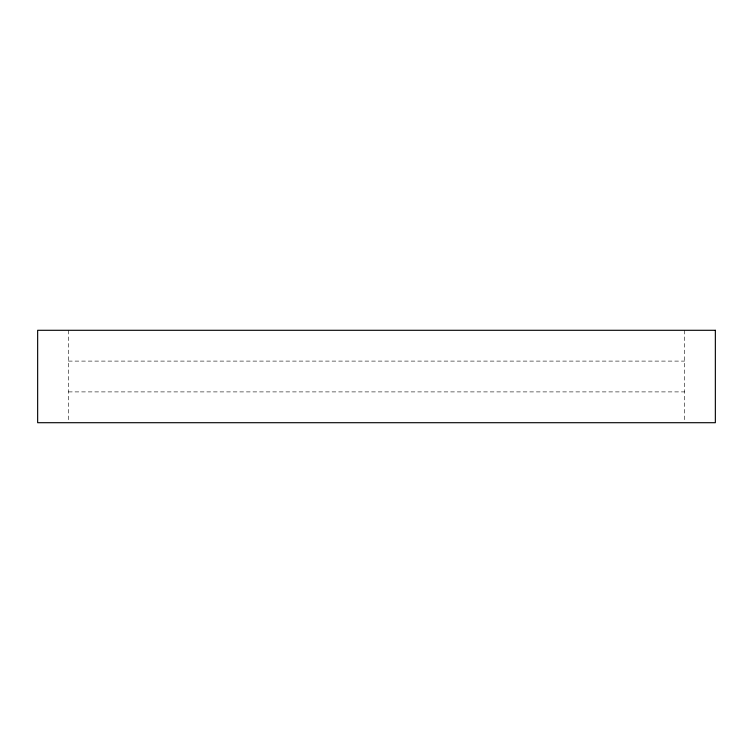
<?xml version="1.0" encoding="UTF-8"?>
<svg xmlns="http://www.w3.org/2000/svg" width="753" height="753" viewBox="0 0 753 753"><rect width="100%" height="100%" fill="white"/><g stroke="black" fill="none" stroke-linecap="round" stroke-linejoin="round"><path stroke-width="0.56" stroke-dasharray="3.77 2.82" d="M68.457 361.101L684.543 361.101M68.457 391.899L684.543 391.899M684.543 330.294L684.543 421.548M68.457 330.294L68.457 421.548"/><path stroke-width="1.13" d="M715.35 330.294L37.65 330.294L37.65 422.706L715.35 422.706L715.35 330.294"/></g></svg>
